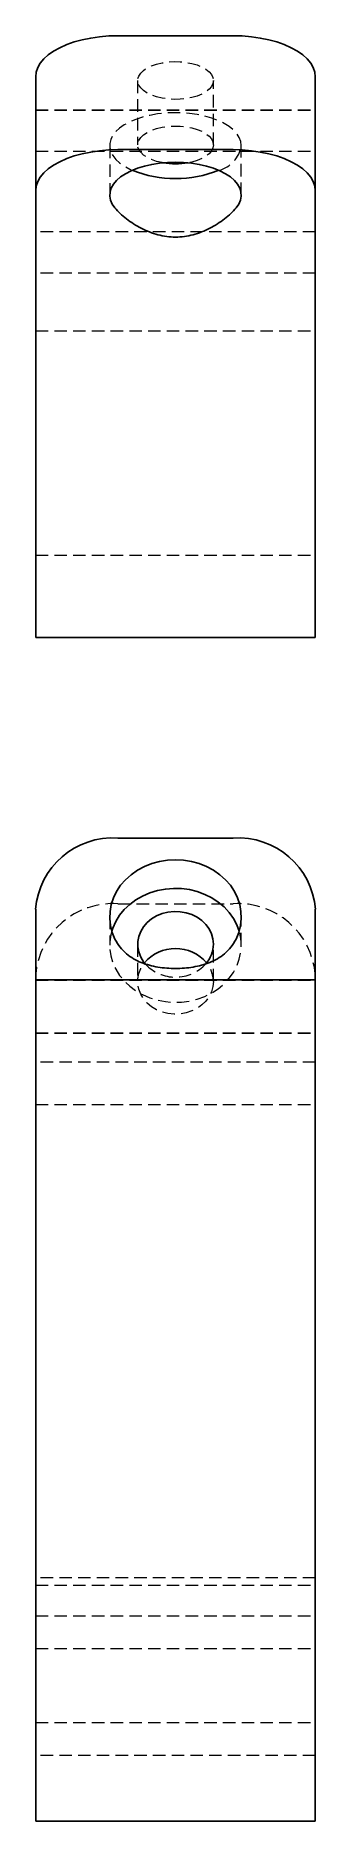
# Model space of a CAD drawing. Header units: millimetres. Extents: x 69 to 254, y 7 to 189.
# Drawn here: x 68.8 to 97.2, y 7 to 188.6 of the extents above.
import ezdxf

# ---------------------------------------------------------------- set-up
doc = ezdxf.new("R2010")
doc.units = ezdxf.units.MM
doc.linetypes.add('HIDDEN', pattern=[1.905, 1.27, -0.635])

msp = doc.modelspace()

# ---------------------------------------------------------------- linework, layer by layer
at = {"color": 7, "linetype": 'Continuous', "lineweight": 25}
for p, q in [((77.14, 188.6), (88.86, 188.6)), ((68.78, 184.42), (68.78, 172.83)), ((97.22, 184.42), (97.22, 172.83)), ((77.14, 177.01), (88.86, 177.01)), ((68.78, 171.08), (68.78, 172.83)), ((97.22, 171.08), (97.22, 172.83)), ((68.78, 171.08), (68.78, 163.55)), ((97.22, 171.08), (97.22, 163.55)), ((68.78, 163.55), (68.78, 127.4)), ((97.22, 163.55), (97.22, 127.4)), ((68.78, 127.4), (97.22, 127.4)), ((77.14, 107), (88.86, 107)), ((68.78, 96.73), (68.78, 99.76)), ((97.22, 96.73), (97.22, 99.76)), ((68.78, 96.73), (68.78, 92.57)), ((97.22, 96.73), (97.22, 92.57)), ((97.22, 92.57), (68.78, 92.57)), ((68.78, 92.57), (68.78, 35.93)), ((97.22, 92.57), (97.22, 35.93)), ((68.78, 35.93), (68.78, 34.03)), ((97.22, 35.93), (97.22, 34.03)), ((68.78, 13.5), (68.78, 34.03)), ((97.22, 13.5), (97.22, 34.03)), ((68.78, 7), (97.22, 7))]:
    msp.add_line(p, q, dxfattribs=at)
at = {"color": 7, "linetype": 'HIDDEN', "lineweight": 18}
for p, q in [((79.15, 184.04), (79.15, 177.49)), ((86.85, 177.49), (86.85, 184.04)), ((68.78, 181.06), (97.22, 181.06)), ((68.78, 181.02), (97.22, 181.02)), ((68.78, 176.87), (97.22, 176.87)), ((76.31, 177.42), (76.31, 172.39)), ((89.69, 172.39), (89.69, 177.42)), ((97.22, 168.64), (68.78, 168.64)), ((97.22, 164.46), (68.78, 164.46)), ((68.78, 158.6), (97.22, 158.6)), ((68.78, 135.77), (97.22, 135.77)), ((77.14, 100.31), (88.86, 100.31)), ((76.31, 98.99), (76.31, 96.09)), ((89.69, 96.09), (89.69, 98.99)), ((79.15, 96.2), (79.15, 92.42)), ((86.85, 92.42), (86.85, 96.2)), ((68.78, 92.55), (97.22, 92.55)), ((68.78, 87.18), (97.22, 87.18)), ((68.78, 87.16), (97.22, 87.16)), ((97.22, 84.21), (68.78, 84.21)), ((68.78, 79.91), (97.22, 79.91)), ((97.22, 31.76), (68.78, 31.76)), ((68.78, 31.01), (97.22, 31.01)), ((68.78, 27.91), (97.22, 27.91)), ((68.78, 24.57), (97.22, 24.57)), ((68.78, 17.04), (97.22, 17.04)), ((97.22, 13.69), (68.78, 13.69))]:
    msp.add_line(p, q, dxfattribs=at)
at = {"color": 7, "linetype": 'Continuous', "lineweight": 25, "flags": 128}
for points in [[(77.14, 188.6), (76.21, 188.57), (75.28, 188.49), (74.38, 188.36), (73.52, 188.18), (72.69, 187.96), (71.93, 187.69), (71.23, 187.37), (70.6, 187.02), (70.06, 186.64), (69.61, 186.23), (69.25, 185.8), (68.99, 185.35), (68.83, 184.88), (68.78, 184.42)], [(88.86, 188.6), (89.79, 188.57), (90.72, 188.49), (91.62, 188.36), (92.48, 188.18), (93.31, 187.96), (94.07, 187.69), (94.77, 187.37), (95.4, 187.02), (95.94, 186.64), (96.39, 186.23), (96.75, 185.8), (97.01, 185.35), (97.17, 184.88), (97.22, 184.42)], [(77.14, 177.01), (76.21, 176.98), (75.28, 176.9), (74.38, 176.77), (73.52, 176.59), (72.69, 176.37), (71.93, 176.1), (71.23, 175.78), (70.6, 175.43), (70.06, 175.05), (69.61, 174.64), (69.25, 174.21), (68.99, 173.76), (68.83, 173.29), (68.78, 172.83)], [(88.86, 177.01), (89.79, 176.98), (90.72, 176.9), (91.62, 176.77), (92.48, 176.59), (93.31, 176.37), (94.07, 176.1), (94.77, 175.78), (95.4, 175.43), (95.94, 175.05), (96.39, 174.64), (96.75, 174.21), (97.01, 173.76), (97.17, 173.29), (97.22, 172.83)], [(76.84, 171.08), (76.57, 171.47), (76.39, 171.87), (76.31, 172.28), (76.34, 172.69), (76.46, 173.1), (76.69, 173.5), (77.01, 173.88), (77.42, 174.23), (77.92, 174.56), (78.49, 174.86), (79.13, 175.12), (79.83, 175.33), (80.58, 175.51), (81.37, 175.63), (82.18, 175.71), (83, 175.73), (83.82, 175.71), (84.63, 175.63), (85.42, 175.51), (86.17, 175.33), (86.87, 175.12), (87.51, 174.86), (88.08, 174.56), (88.58, 174.23), (88.99, 173.88), (89.31, 173.5), (89.54, 173.1), (89.66, 172.69), (89.69, 172.28), (89.61, 171.87), (89.43, 171.47), (89.16, 171.08)], [(76.84, 96.73), (76.57, 97.4), (76.39, 98.1), (76.31, 98.81), (76.34, 99.52), (76.46, 100.23), (76.69, 100.92), (77.01, 101.57), (77.42, 102.19), (77.92, 102.76), (78.49, 103.27), (79.13, 103.72), (79.83, 104.1), (80.58, 104.4), (81.37, 104.61), (82.18, 104.74), (83, 104.79), (83.82, 104.74), (84.63, 104.61), (85.42, 104.4), (86.17, 104.1), (86.87, 103.72), (87.51, 103.27), (88.08, 102.76), (88.58, 102.19), (88.99, 101.57), (89.31, 100.92), (89.54, 100.23), (89.66, 99.52), (89.69, 98.81), (89.61, 98.1), (89.43, 97.4), (89.16, 96.73)], [(89.48, 97.54), (89.24, 98.18), (88.9, 98.83), (88.46, 99.43), (87.95, 99.99), (87.35, 100.49), (86.7, 100.92), (85.98, 101.27), (85.22, 101.55), (84.43, 101.75), (83.62, 101.86), (82.79, 101.88), (81.97, 101.81), (81.17, 101.66), (80.39, 101.42), (79.65, 101.1), (78.97, 100.71), (78.34, 100.25), (77.79, 99.72), (77.31, 99.14), (76.92, 98.51), (76.62, 97.84), (76.52, 97.54)], [(79.94, 94.19), (79.75, 94.42), (79.46, 94.9), (79.26, 95.41), (79.16, 95.93), (79.16, 96.47), (79.26, 97), (79.46, 97.51), (79.75, 97.98), (80.12, 98.41), (80.57, 98.78), (81.08, 99.09), (81.64, 99.32), (82.23, 99.47), (82.85, 99.53), (83.46, 99.51), (84.07, 99.4), (84.65, 99.21), (85.19, 98.95), (85.67, 98.61), (86.08, 98.2), (86.41, 97.75), (86.65, 97.26), (86.8, 96.74), (86.85, 96.2), (86.85, 96.2)]]:
    msp.add_lwpolyline(points, dxfattribs=at)
at = {"color": 7, "linetype": 'HIDDEN', "lineweight": 18, "flags": 128}
for points in [[(86.85, 184.04), (86.8, 183.74), (86.65, 183.43), (86.41, 183.15), (86.08, 182.89), (85.67, 182.66), (85.19, 182.46), (84.65, 182.31), (84.07, 182.2), (83.46, 182.13), (82.85, 182.12), (82.23, 182.16), (81.64, 182.25), (81.08, 182.38), (80.57, 182.55), (80.12, 182.77), (79.75, 183.02), (79.46, 183.29), (79.26, 183.58), (79.16, 183.89), (79.16, 184.2), (79.26, 184.5), (79.46, 184.8), (79.75, 185.07), (80.12, 185.32), (80.57, 185.53), (81.08, 185.71), (81.64, 185.84), (82.23, 185.93), (82.85, 185.97), (83.46, 185.95), (84.07, 185.89), (84.65, 185.78), (85.19, 185.63), (85.67, 185.43), (86.08, 185.2), (86.41, 184.94), (86.65, 184.65), (86.8, 184.35), (86.85, 184.04)], [(89.69, 177.42), (89.64, 177.83), (89.49, 178.24), (89.24, 178.63), (88.9, 179.01), (88.46, 179.36), (87.95, 179.68), (87.35, 179.96), (86.7, 180.21), (85.98, 180.42), (85.22, 180.58), (84.43, 180.69), (83.62, 180.75), (82.79, 180.77), (81.97, 180.73), (81.17, 180.64), (80.39, 180.5), (79.65, 180.32), (78.97, 180.09), (78.34, 179.83), (77.79, 179.52), (77.31, 179.18), (76.92, 178.82), (76.62, 178.44), (76.42, 178.04), (76.32, 177.63), (76.32, 177.22), (76.42, 176.81), (76.62, 176.41), (76.92, 176.02), (77.31, 175.66), (77.79, 175.33), (78.34, 175.02), (78.6, 174.9)], [(81.75, 175.67), (81.64, 175.69), (81.08, 175.82), (80.57, 176), (80.12, 176.22), (79.75, 176.46), (79.46, 176.74), (79.26, 177.03), (79.16, 177.34), (79.16, 177.65), (79.26, 177.95), (79.46, 178.25), (79.75, 178.52), (80.12, 178.77), (80.57, 178.98), (81.08, 179.16), (81.64, 179.29), (82.23, 179.38), (82.85, 179.41), (83.46, 179.4), (84.07, 179.34), (84.65, 179.23), (85.19, 179.07), (85.67, 178.88), (86.08, 178.65), (86.41, 178.39), (86.65, 178.1), (86.8, 177.8), (86.85, 177.49), (86.85, 177.49)], [(86.85, 177.49), (86.8, 177.18), (86.65, 176.88), (86.41, 176.6), (86.08, 176.34), (85.67, 176.1), (85.19, 175.91), (84.65, 175.75), (84.25, 175.67)], [(76.52, 97.54), (76.42, 97.15), (76.32, 96.44), (76.32, 95.73), (76.42, 95.02), (76.62, 94.33), (76.92, 93.66), (77.31, 93.03), (77.79, 92.45), (78.34, 91.92), (78.97, 91.46), (79.65, 91.07), (80.39, 90.75), (81.17, 90.51), (81.97, 90.36), (82.79, 90.29), (83.62, 90.31), (84.43, 90.42), (85.22, 90.62), (85.98, 90.9), (86.7, 91.25), (87.35, 91.68), (87.95, 92.18), (88.46, 92.74), (88.9, 93.34), (89.24, 93.99), (89.49, 94.67), (89.64, 95.37), (89.69, 96.09), (89.69, 96.09)], [(86.85, 92.42), (86.8, 91.89), (86.65, 91.36), (86.41, 90.87), (86.08, 90.42), (85.67, 90.02), (85.19, 89.68), (84.65, 89.41), (84.07, 89.22), (83.46, 89.11), (82.85, 89.09), (82.23, 89.15), (81.64, 89.3), (81.08, 89.53), (80.57, 89.84), (80.12, 90.21), (79.75, 90.64), (79.46, 91.11), (79.26, 91.62), (79.16, 92.15), (79.16, 92.69), (79.26, 93.22), (79.46, 93.73), (79.75, 94.2), (79.83, 94.31)]]:
    msp.add_lwpolyline(points, dxfattribs=at)
at = {"color": 7, "linetype": 'HIDDEN', "lineweight": 18}
for centre, radius, start, end in [((86.65, 177.89), 3.08, 284.2359, 351.2863), ((76.62, 92.46), 7.87, 86.1887, 175.5981), ((89.38, 92.46), 7.87, 4.4019, 93.8113), ((84.61, 96.08), 5.08, 0.0578, 16.6939), ((83, 97.03), 4.18, 222.9223, 317.6946), ((83.81, 92.39), 3.04, 0.4676, 39.0809)]:
    msp.add_arc(centre, radius, start, end, dxfattribs=at)
at = {"color": 7, "linetype": 'Continuous', "lineweight": 25}
for centre, radius, start, end in [((83, 185.91), 11.85, 248.1795, 291.8205), ((83, 183.05), 7.48, 260.3602, 279.6398), ((76.62, 99.15), 7.87, 86.1887, 175.5981), ((89.38, 99.15), 7.87, 4.4019, 93.8113), ((83, 91.61), 4.16, 40.4778, 139.5222), ((83.8, 96.23), 3.05, 318.7802, 359.4932)]:
    msp.add_arc(centre, radius, start, end, dxfattribs=at)
for points, knots in [([(76.84, 171.08), (76.99, 170.9), (77.17, 170.71), (77.57, 170.34), (77.78, 170.16), (78.47, 169.62), (78.98, 169.29), (80.06, 168.74), (80.62, 168.51), (81.8, 168.2), (82.4, 168.12), (83.61, 168.12), (84.21, 168.2), (85.38, 168.51), (85.95, 168.74), (87.02, 169.29), (87.53, 169.62), (88.22, 170.16), (88.44, 170.34), (88.83, 170.71), (89.01, 170.9), (89.16, 171.08)], [0, 0, 0, 0, 0.0625, 0.0625, 0.125, 0.125, 0.25, 0.25, 0.375, 0.375, 0.5, 0.5, 0.625, 0.625, 0.75, 0.75, 0.875, 0.875, 0.9375, 0.9375, 1, 1, 1, 1]), ([(76.84, 96.73), (76.99, 96.42), (77.17, 96.14), (77.57, 95.65), (77.78, 95.43), (78.47, 94.85), (78.98, 94.56), (80.06, 94.12), (80.62, 93.97), (81.8, 93.78), (82.4, 93.73), (83.61, 93.73), (84.21, 93.78), (85.38, 93.98), (85.95, 94.13), (87.02, 94.56), (87.53, 94.85), (88.22, 95.43), (88.44, 95.65), (88.83, 96.14), (89.01, 96.42), (89.16, 96.73)], [0, 0, 0, 0, 0.0625, 0.0625, 0.125, 0.125, 0.25, 0.25, 0.375, 0.375, 0.5, 0.5, 0.625, 0.625, 0.75, 0.75, 0.875, 0.875, 0.9375, 0.9375, 1, 1, 1, 1]), ([(68.78, 10.91), (68.78, 10.32), (68.78, 9.76), (68.78, 8.77), (68.78, 8.34), (68.78, 7.66), (68.78, 7.41), (68.78, 7.08), (68.78, 7), (68.78, 7)], [0, 0, 0, 0, 0.25, 0.25, 0.5, 0.5, 0.75, 0.75, 1, 1, 1, 1]), ([(97.22, 10.91), (97.22, 10.32), (97.22, 9.76), (97.22, 8.77), (97.22, 8.34), (97.22, 7.66), (97.22, 7.41), (97.22, 7.08), (97.22, 7), (97.22, 7)], [0, 0, 0, 0, 0.25, 0.25, 0.5, 0.5, 0.75, 0.75, 1, 1, 1, 1])]:
    msp.add_open_spline(points, degree=3, knots=knots, dxfattribs=at)
for points in [[(68.78, 13.5), (68.78, 12.65), (68.78, 11.79), (68.78, 10.91)], [(97.22, 13.5), (97.22, 12.65), (97.22, 11.79), (97.22, 10.91)]]:
    msp.add_open_spline(points, degree=3, dxfattribs=at)

doc.saveas('drawing.dxf')
